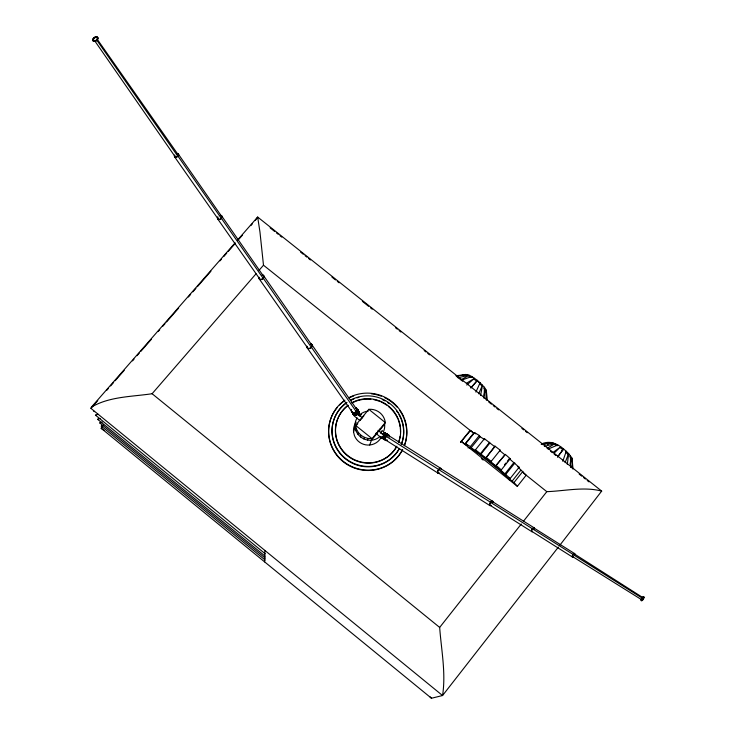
<?xml version="1.0" encoding="UTF-8"?>
<svg xmlns="http://www.w3.org/2000/svg" width="735" height="735" viewBox="0 0 735 735"><rect width="100%" height="100%" fill="white"/><g stroke="black" fill="none" stroke-linecap="round" stroke-linejoin="round"><path stroke-width="1.1" d="M264.637 561.898L264.866 550.423M484.053 398.379L484.466 387.299L477.41 380.381L471.806 376.513L467.249 374.51L455.93 375.723M484.025 395.494L485.137 390.055L483.823 388.089L484.466 387.299L486.395 390.827L486.689 398.682M567.31 464.511L568.633 453.587C561.356 446.411 552.454 439.052 541.52 443.912M485.853 457.942L494.82 446.788L484.438 438.694L475.462 449.829L485.853 457.942L494.931 446.108L500.186 450.178L490.842 461.819L495.721 465.834L505.322 454.405L510.246 458.713L501.288 469.913L500.397 469.922L510.209 478.439L519.121 467.249L509.337 458.732L507.279 461.314M494.82 446.788L494.931 446.108M570.048 464.015L571.646 457.62L568.633 453.587L565.105 462.683M480.58 395.421L482.537 385.057L478.66 393.813M237.396 240.216L257.663 217.046L601.68 491.099L559.813 545.26M381.52 436.618A14.672 14.378 19.1 0 1 354.454 435.671L353.553 431.996L355.547 425.344L368.823 409.331A14.994 14.672 19.1 0 1 385.287 422.561L384.616 424.26A14.911 14.599 19.1 0 1 383.459 431.73M380.124 436.369A14.911 14.599 19.1 0 1 371.451 440.237C364.909 440.816 358.395 436.875 355.951 430.765L356.466 429.093L355.547 425.344L372.048 438.62L369.696 444.997M357.816 434.146L358.34 432.492L356.466 429.093M360.499 436.948L361.041 435.304L358.34 432.492M558.398 547.07L442.553 695.53L90.956 408.394L91.37 407.162L235.145 242.789M363.825 438.979L364.385 437.353L361.041 435.304M562.78 461.295L566.272 451.262L565.638 452.062L567.999 454.386M359.048 415.569A3.133 0.597 39.7 0 0 358.671 414.862L359.36 413.502A3.115 2.508 -34.9 0 0 358.937 411.572L357.596 409.928A3.124 2.508 -34.9 0 1 356.916 414.448A3.124 2.508 -34.9 0 1 352.717 412.978M367.555 440.109L368.134 438.483L372.048 438.62L385.287 422.561L368.823 409.331M359.103 414.209L359.36 413.502A3.115 2.554 -34 0 0 358.919 411.545L358.441 411.141A3.115 2.462 -35.7 0 0 357.789 410.837M93.611 411.095L94.503 411.637M475.903 392.077L480.13 382.696L479.486 383.486L481.894 385.847M265.188 556.22L97.58 419.281L100.107 418.39M265.243 553.822L95.467 415.146L98.04 414.237M265.289 558.159L99.776 422.919L102.128 422.092M359.966 420.549L363.871 415.845M265.188 560.07L101.255 426.098L103.663 425.271M383.156 437.022L381.952 438.29L384.12 435.276L378.02 430.37M461.709 441.478L464.695 444.216L473.625 433.172L470.648 430.434L460.569 442.204L461.13 441.358L517.348 486.349L526.205 475.196L518.533 467.662M354.959 414.834L354.279 416.047L359.635 420.346M360.848 415.11L361.537 413.897L359.792 415.716M468.066 447.964L468.544 447.293A40.554 8.691 38.7 0 1 509.511 480.084M557.709 456.977L563.552 448.947L557.479 456.94M359.92 416.322L360.407 415.688M378.644 431.371C384.681 423.185 372.627 437.959 377.643 432.593M380.675 433.007L382.338 430.692L380.62 432.465M571.472 459.853L572.096 459.053L571.646 457.62L572.455 468.627M571.159 460.753L572.096 459.053L572.997 468.994M429.911 696.734L431.463 698.25L442.553 695.53C446.081 673.113 441.294 649.942 439.668 627.424L521.262 524.027M523.393 521.336L546.803 491.66C564.838 491.026 584.114 486.432 601.68 491.099M547.097 448.322L555.145 443.572L544.313 446.384M554.162 453.063L560.658 446.788L553.161 452.347M510.209 478.439L508.859 478.007L511.973 481.324L520.858 470.161M517.348 486.349L514.031 482.509L522.916 471.337M547.612 444.473L551.259 442.461L550.258 442.819M504.522 464.759L505.9 463.041M504.807 474.001L513.728 462.82M505.937 474.213L514.867 463.013M495.721 465.834L505.322 454.405M480.672 453.412L489.648 442.259M480.846 454.276L489.813 443.131M475.462 449.829L475.903 450.867L471.117 447.799L470.409 446.586L479.376 435.487L474.562 432.676L465.604 443.747L467.194 445.483L464.695 444.216M471.117 447.799L480.065 436.709L479.376 435.487M460.569 442.204L470.069 430.324L469.481 431.197L470.648 430.434M485.137 390.055L485.78 389.265L486.23 399.941M466.762 385.03L474.571 378.268L466.459 383.275M470.933 387.988L477.41 380.381L470.841 387.768M465.126 375.181L465.769 374.4L462.692 375.245M466.606 375.291L467.249 374.51L456.398 376.164M461.02 379.747L469.307 375.236L457.896 377.716M563.083 449.397L561.917 450.803M371.451 440.237L377.689 432.676M379.076 430.995L384.616 424.26M500.186 450.178L499.8 450.647L504.669 454.653M490.842 461.819L491.21 461.369L485.954 457.28M355.951 430.765L355.042 427.035L357.816 423.682M91.37 407.162C109.331 396.441 131.877 396.771 152.108 393.73L256.046 273.797M259.023 270.361L263.488 265.206L259.96 231.994L257.663 217.046L255.33 220.445M104.186 430.489L101.154 428.266L102.661 426.53M90.956 408.394L97.755 400.612M106.823 390.248L108.339 388.521M110.608 385.921L113.631 382.466M115.138 380.739L124.206 370.376M132.52 360.867L134.027 359.139M137.05 355.685L139.319 353.094M140.835 351.367L151.41 339.267M158.209 331.494L159.725 329.758M162.747 326.303L165.017 323.712M166.523 321.985L178.605 308.176M188.38 296.995L190.641 294.413M192.892 291.832L195.905 288.396M197.412 286.678L210.945 271.187M219.976 260.87L221.483 259.152M223.734 256.57L226.748 253.125M228.254 251.407L235.025 243.671M238.783 239.371L242.541 235.071M250.819 225.608L252.325 223.881M381.07 433.292L382.696 434.174L384.286 432.814A3.124 1.69 -57.8 0 1 385.572 433.172L389.146 435.414M382.604 434.045L383.44 433.283M383.725 433.071L384.304 432.823A3.115 1.764 -58.2 0 1 385.627 433.209L385.811 433.668A3.115 1.617 -57.3 0 1 385.847 434.247M547.988 449.122L557.791 444.96L557.158 445.759L554.521 444.363M461.47 380.188L471.806 376.513L471.163 377.303L468.664 376.017M542.301 444.601L552.922 442.718M541.19 444.262L549.128 442.994M509.337 458.732L510.246 458.713M550.625 443.26L552.288 443.517M102.165 426.373L101.255 426.098M100.658 423.195L99.776 422.919M96.45 415.45L95.467 415.146M98.536 419.584L97.58 419.281M364.385 437.353L368.134 438.483M517.762 466.835L519.121 467.249M472.311 377.432L470.152 376.32A5.944 4.226 -66 0 0 470.051 376.752M511.973 481.324L514.031 482.509M465.604 443.747L470.409 446.586M572.666 556.625L641.536 599.65M387.657 434.752L387.079 434.394A2.885 1.608 -60 0 1 387.281 434.826M388.898 435.726L441.184 468.608M441.009 468.82L492.827 501.417M492.615 501.683L534.409 527.987M534.253 528.18L574.733 553.666M382.613 434.054L386.187 436.305M384.919 435.57L384.46 435.276A2.885 1.562 -57.8 0 0 383.376 438.143A2.885 1.562 -57.8 0 0 384.782 439.162M386.316 436.498L438.63 469.463M438.712 469.591L490.557 502.262M490.649 502.409L573.034 554.401M531.975 531.46L572.427 557.011M490.089 505.303L531.846 531.681M438.152 472.89L489.914 505.597M385.783 440.109L438.014 473.12M480.065 436.709L484.861 439.75L484.438 438.694M573.135 554.585L642.142 598.069A1.369 0.524 -57.9 0 0 641.471 599.337M385.811 433.668L385.315 433.016L385.811 433.668A3.124 1.69 -57.8 0 1 385.811 434.229M574.467 554.006L641.94 597.031M473.928 379.058L476.767 381.171M560.024 447.587L562.918 449.746M270.131 227.85L274.605 231.424M276.397 232.848L278.188 234.272M279.98 235.705L281.771 237.129M300.578 252.114L303.261 254.255M305.053 255.679L306.844 257.112M308.636 258.536L310.427 259.96M331.926 277.086L335.5 279.943M337.291 281.367L339.083 282.791M362.373 301.35L368.639 306.339M370.431 307.772L372.222 309.196M395.503 327.746L397.295 329.17M399.087 330.603L400.878 332.027M424.168 350.577L425.96 352.01M427.752 353.434L429.543 354.867M456.481 376.32L462.765 381.327M488.757 402.036L491.439 404.176M493.231 405.601L495.022 407.034M496.814 408.458L498.606 409.882M521.887 428.431L523.678 429.865M525.47 431.289L527.261 432.713M550.543 451.262L552.334 452.696M554.126 454.12L555.917 455.544M579.152 474.057L581.826 476.188M583.618 477.612L585.4 479.036M587.192 480.46L588.974 481.884M263.488 265.206L473.625 433.172M523.531 473.064L546.803 491.66M476.583 451.906L505.009 474.654M481.397 458.631L483.171 460.055M358.092 414.347L362.392 417.811M375.704 433.264L381.952 438.29M152.108 393.73L439.668 627.424M101.154 428.266L431.463 698.25M477.952 381.456L481.609 384.837M496.355 465.604L501.288 469.913M474.562 432.676L475.609 433.834M357.807 410.865A3.115 2.508 -34.9 0 1 358.441 411.141L358.57 411.315M97.433 39.571L177.714 154.056M174.608 156.858L217.973 218.828M217.753 219.002L259.584 278.758M259.29 278.988L307.45 347.738M307.221 347.912L352.102 411.949M177.695 156.059L96.634 39.91M93.961 38.404A2.306 1.47 -34.7 0 0 94.76 40.894A2.306 1.47 -34.7 0 0 97.397 38.055A2.306 1.47 -34.7 0 0 93.961 38.404L94.043 38.514A2.306 1.47 -34.7 0 1 94.484 38.119M93.501 38.091A2.931 1.865 -34.7 0 0 94.521 41.252A2.931 1.865 -34.7 0 0 97.856 37.66A2.931 1.865 -34.7 0 0 93.501 38.091L93.584 38.211A2.931 1.865 -34.7 0 0 94.604 41.371A2.931 1.865 -34.7 0 0 97.939 37.77A2.931 1.865 -34.7 0 0 93.584 38.211M263.277 275.221L311.171 344.182M221.41 215.585L263.038 275.496M178.054 153.679L221.226 215.796M356.438 411.646L358.68 414.871M311.502 347.343L356.153 411.471M357.375 413.125L357.752 413.676M221.437 218.396L263.112 278.234M263.369 278.381L311.309 347.223M178.026 156.243L221.253 218.295M356.199 407.916L357.467 409.744M311.346 343.962L355.951 408.219M94.576 40.618L175.022 156.546M571.012 458.419L569.836 456.554L570.461 455.764L570.562 467.478M572.179 465.356L572.409 468.59M486.395 390.827L487.084 400.547M384.212 439.034A3.124 1.69 -57.8 0 1 382.687 437.941A3.124 1.69 -57.8 0 1 383.863 434.844M384.387 435.166A3.124 1.69 -57.8 0 0 383.211 438.271A3.124 1.69 -57.8 0 0 384.727 439.365A3.124 1.69 -57.8 0 1 383.257 438.299A3.124 1.69 -57.8 0 1 384.433 435.203A3.124 1.617 -58.9 0 1 387.29 434.256A3.124 1.727 -59.6 0 1 387.501 434.725A2.885 1.562 -57.8 0 0 384.286 436.048A2.885 1.562 -57.8 0 0 384.561 439.383M386.013 434.128A2.885 1.488 -59 0 0 384.506 435.313A3.124 1.69 -57.8 0 0 383.312 438.336A3.124 1.69 -57.8 0 0 384.837 439.429M386.472 434.054A2.885 1.488 -59 0 1 387.143 434.431A2.885 1.599 -59.8 0 1 387.336 434.872A2.885 1.599 -59.5 0 0 387.207 434.468A2.885 1.498 -58.8 0 0 384.561 435.34A2.885 1.562 -57.8 0 0 383.477 438.207A2.885 1.562 -57.8 0 0 384.883 439.227M384.837 439.19A2.885 1.562 -57.8 0 1 383.422 438.179A2.885 1.562 -57.8 0 1 384.506 435.313A3.124 1.718 -58.9 0 1 386.702 433.944A3.124 1.718 -58.9 0 1 387.749 435.442M387.354 434.293A3.124 1.727 -59.4 0 1 387.565 434.762M387.271 434.514A2.885 1.589 -59.3 0 1 387.464 434.945M384.662 435.405A2.885 1.516 -58.5 0 1 387.336 434.55M384.589 435.295A3.124 1.645 -58.5 0 1 387.483 434.376M384.772 435.469A2.885 1.534 -58.2 0 1 387.464 434.633M384.993 439.53A3.124 1.69 -57.8 0 1 383.973 436.342A3.124 1.69 -57.8 0 1 387.602 434.449M387.924 435.57A3.124 1.7 -58.2 0 0 386.913 434.063A3.124 1.7 -58.2 0 0 384.717 435.377A3.124 1.69 -57.8 0 0 383.56 438.189A3.124 1.69 -57.8 0 0 384.57 439.659M384.662 439.447A2.885 1.562 -57.8 0 1 383.725 438.088A2.885 1.562 -57.8 0 1 384.818 435.506M387.097 440.247A3.124 1.681 -57.8 0 1 385.021 438.878A3.124 1.681 -57.8 0 1 387.676 435.129A2.885 1.571 -58.3 0 1 387.758 435.653M384.681 439.723A3.124 1.69 -57.8 0 1 383.835 437.325A3.124 1.69 -57.8 0 1 386.334 434.284A3.124 1.69 -57.8 0 1 388.043 435.635M384.763 439.521A2.885 1.562 -57.8 0 1 383.982 437.297A2.885 1.562 -57.8 0 1 386.298 434.486A2.885 1.562 -57.8 0 1 387.878 435.726A2.885 1.562 -58 0 0 387.777 435.138M387.676 435.129A3.124 1.681 -57.8 0 1 389.284 437.16M387.106 439.934A2.72 1.47 -57.8 0 1 385.287 439.107A2.72 1.47 -57.8 0 1 386.95 435.864A2.72 1.47 -57.8 0 1 389.063 436.131M439.319 472.899A2.793 1.415 -57.8 0 1 437.555 471.943A2.793 1.415 -57.8 0 1 439.603 468.572A2.793 1.415 -57.8 0 1 441.358 469.536M438.492 472.972A2.517 1.277 -57.8 0 1 438.519 469.849A2.517 1.277 -57.8 0 1 441.147 469.187M491.072 505.358A2.572 1.222 -57.8 0 1 489.547 504.541A2.572 1.222 -57.8 0 1 491.439 501.426A2.572 1.222 -57.8 0 1 492.964 502.253M490.714 505.294A2.233 1.057 -57.8 0 1 489.822 504.072A2.233 1.057 -57.8 0 1 491.54 501.61A2.233 1.057 -57.8 0 1 492.735 502.409M532.452 531.653A2.278 1.02 -57.8 0 1 531.607 530.449A2.278 1.02 -57.8 0 1 533.353 527.932A2.278 1.02 -57.8 0 1 534.501 528.704M532.517 531.442A2.021 0.91 -57.8 0 1 531.763 530.376A2.021 0.91 -57.8 0 1 533.316 528.134A2.021 0.91 -57.8 0 1 534.336 528.823M573.291 556.781A2.058 0.873 -57.9 0 1 572.216 556.064A2.058 0.873 -57.9 0 1 573.934 553.574A2.058 0.873 -57.9 0 1 574.706 554.732M572.85 556.661A1.608 0.68 -57.9 0 1 572.602 555.541A1.608 0.68 -57.9 0 1 573.842 553.942A1.608 0.68 -57.9 0 1 574.522 554.512M642.675 598.869A1.286 0.496 -57.9 0 0 642.84 598.575A1.369 0.524 -57.9 0 1 642.776 598.924M642.289 599.392A1.286 0.496 -57.9 0 1 642.078 599.576M642.261 597.886A1.369 0.524 -57.9 0 1 642.693 597.555A1.452 0.56 -57.9 0 0 642.261 597.84A1.286 0.496 -57.9 0 1 642.914 597.546M642.353 599.475A1.369 0.524 -57.9 0 1 641.921 599.815M642.978 598.612A1.452 0.56 -57.9 0 1 641.894 599.889M641.416 599.383A1.452 0.56 -57.9 0 1 642.022 598.115A1.286 0.496 -57.9 0 0 641.444 599.484A1.663 0.634 -57.9 0 1 642.84 597.344M643.143 598.639A1.663 0.634 -57.9 0 1 641.508 600.146M358.129 414.081A3.115 2.508 -34.9 0 1 354.619 415.339A3.115 2.508 -34.9 0 1 353.066 412.693M357.642 409.992A3.124 2.508 -34.9 0 1 358.184 413.281A3.124 2.508 -34.9 0 1 354.592 415.027A3.124 2.508 -34.9 0 1 352.818 412.335M357.495 410.167A2.885 2.324 -34.9 0 1 357.991 413.217A2.885 2.324 -34.9 0 1 354.674 414.825A2.885 2.324 -34.9 0 1 353.03 412.335M358.349 411.637A2.885 2.324 -34.9 0 1 355.795 414.724A2.885 2.324 -34.9 0 1 352.938 412.923M357.449 410.102A2.885 2.324 -34.9 0 1 358.221 411.03M352.809 412.739A2.885 2.324 -34.9 0 0 356.695 414.108A2.885 2.324 -34.9 0 0 357.32 409.919A2.885 2.324 -34.9 0 0 356.695 409.606M357.743 410.268A2.885 2.324 -34.9 0 1 356.319 414.228A2.885 2.324 -34.9 0 1 352.763 412.684M356.613 409.487A2.885 2.324 -34.9 0 1 357.201 409.744L357.155 409.68A2.885 2.324 -34.9 0 0 356.567 409.423M356.714 409.285A3.124 2.508 -34.9 0 1 358.202 412.17A3.124 2.508 -34.9 0 1 355.042 414.632A3.124 2.508 -34.9 0 1 352.46 412.611M356.668 409.23A3.124 2.508 -34.9 0 1 358.156 412.105A3.124 2.508 -34.9 0 1 354.996 414.577A3.124 2.508 -34.9 0 1 352.414 412.555M355.565 407.64A3.124 2.517 -34.9 0 1 356.87 410.994A3.124 2.517 -34.9 0 1 352.919 412.914A3.124 2.517 -34.9 0 1 351.624 409.56M355.4 407.98A2.72 2.187 -34.9 0 1 355.915 411.729A2.72 2.187 -34.9 0 1 351.808 411.453M310.776 343.723A2.903 2.251 -34.8 0 1 312.017 346.534A2.903 2.251 -34.8 0 1 308.691 348.611A2.903 2.251 -34.8 0 1 306.872 346.167M310.648 343.962A2.618 2.03 -34.8 0 1 311.842 346.295A2.618 2.03 -34.8 0 1 309.187 348.362A2.618 2.03 -34.8 0 1 307.074 346.745M262.11 274.945A2.793 2.076 -34.8 0 1 264.003 277.205A2.793 2.076 -34.8 0 1 260.888 279.622A2.793 2.076 -34.8 0 1 258.986 277.361M262.57 275.313A2.416 1.801 -34.8 0 1 263.543 277.564A2.416 1.801 -34.8 0 1 260.778 279.3A2.416 1.801 -34.8 0 1 259.326 277.352M220.362 215.364A2.554 1.828 -34.8 0 1 221.979 217.523A2.554 1.828 -34.8 0 1 218.8 219.526A2.554 1.828 -34.8 0 1 217.735 217.018M220.289 215.594A2.269 1.626 -34.8 0 1 221.731 217.514A2.269 1.626 -34.8 0 1 218.911 219.296A2.269 1.626 -34.8 0 1 217.964 217.064M176.519 153.597A2.389 1.645 -34.7 0 1 178.642 155.103A2.389 1.645 -34.7 0 1 175.738 157.327A2.389 1.645 -34.7 0 1 174.627 155.048M176.951 153.909A1.865 1.286 -34.7 0 1 178.146 155.296A1.865 1.286 -34.7 0 1 176.051 156.904A1.865 1.286 -34.7 0 1 174.866 155.517M97.139 39.277A1.507 0.965 -34.7 0 1 96.083 40.645A1.589 1.011 -34.7 0 0 97.204 39.249A1.792 1.148 -34.7 0 1 95.973 40.59A1.681 1.075 -34.7 0 0 97.066 39.322M95.725 40.792A1.507 0.965 -34.7 0 1 94.787 40.774A1.589 1.011 -34.7 0 0 95.725 40.848M97.149 39.442A1.681 1.075 -34.7 0 1 96.037 40.636M95.642 40.802A1.681 1.075 -34.7 0 1 94.585 40.783M95.559 40.765A1.792 1.148 -34.7 0 1 94.76 40.838M97.075 39.194A1.792 1.148 -34.7 0 1 95.89 40.471M97.296 39.175A2.058 1.305 -34.7 0 1 95.945 40.627A2.306 1.47 -34.7 0 0 97.213 39.506M95.467 40.829A2.058 1.305 -34.7 0 1 94.181 40.802M97.02 39.469A2.058 1.305 -34.7 0 1 96.708 39.874M96.313 40.223A2.058 1.305 -34.7 0 1 95.862 40.517M94.907 40.811A2.058 1.305 -34.7 0 1 94.475 40.802M94.199 38.597A2.058 1.305 -34.7 0 1 94.594 38.238M97.479 38.174A2.306 1.47 -34.7 0 1 97.443 39.038M95.375 40.903A2.306 1.47 -34.7 0 1 93.933 40.875M93.621 40.627A2.306 1.47 -34.7 0 1 93.382 39.883M93.474 39.433A2.306 1.47 -34.7 0 1 93.694 38.964M402.495 449.838A39.157 38.367 19.1 0 1 346.369 464.033A39.157 38.367 19.1 0 1 337.319 407.41M339.57 404.948A39.157 38.367 19.1 0 1 344.706 400.621M349.52 397.745A39.157 38.367 19.1 0 1 353.645 395.963M371.432 393.813A39.157 38.367 19.1 0 1 381.318 396.193M384.423 397.525A39.157 38.367 19.1 0 1 396.983 407.015M399.757 410.543A39.157 38.367 19.1 0 1 403.588 417.425M404.011 418.454A39.157 38.367 19.1 0 1 404.296 445.777M402.688 449.443A39.203 38.422 19.1 0 1 342.391 460.606A39.203 38.422 19.1 0 1 344.825 400.162M348.638 397.81A39.203 38.422 19.1 0 1 393.17 402.642A39.203 38.422 19.1 0 1 404.498 445.373M399.252 448.819A35.896 35.17 19.1 0 1 344.155 457.776A35.896 35.17 19.1 0 1 346.764 402.798M351.174 400.162A35.896 35.17 19.1 0 1 353.994 398.894M356.907 397.874A35.896 35.17 19.1 0 1 358.9 397.332M382.246 399.518A35.896 35.17 19.1 0 1 385.021 400.906M387.694 402.532A35.896 35.17 19.1 0 1 389.385 403.736M396.643 411.067A35.896 35.17 19.1 0 1 397.819 412.748M398.903 414.512A35.896 35.17 19.1 0 1 400.75 418.206M401.145 419.152A35.896 35.17 19.1 0 1 401.485 443.958M399.445 448.405A35.941 35.216 19.1 0 1 344.274 457.381A35.941 35.216 19.1 0 1 346.883 402.321M350.384 400.162A35.941 35.216 19.1 0 1 391.608 404.93A35.941 35.216 19.1 0 1 401.218 444.73M396.863 446.182A32.606 31.954 19.1 0 1 353.847 459.807A32.606 31.954 19.1 0 1 338.238 417.7M338.688 416.763A32.606 31.954 19.1 0 1 347.995 405.591M352.423 402.789A32.606 31.954 19.1 0 1 356.282 401.089M357.265 400.75A32.606 31.954 19.1 0 1 370.872 399.27M374.005 399.739A32.606 31.954 19.1 0 1 380.114 401.576M381.079 401.99A32.606 31.954 19.1 0 1 386.619 405.132M388.31 406.4A32.606 31.954 19.1 0 1 397.856 418.867M398.251 419.832A32.606 31.954 19.1 0 1 400.152 426.925M400.29 427.954A32.606 31.954 19.1 0 1 400.483 432.134M400.125 436.305A32.606 31.954 19.1 0 1 398.554 442.378M396.514 446.751A32.643 31.991 19.1 0 1 346.846 454.809A32.643 31.991 19.1 0 1 348.096 405.196M351.606 402.899A32.643 31.991 19.1 0 1 388.898 406.363A32.643 31.991 19.1 0 1 398.719 442.02M353.553 431.996A14.672 14.378 19.1 0 1 356.144 422.202M355.042 427.035A14.911 14.599 19.1 0 1 357.137 417.884M358.891 415.624A14.911 14.599 19.1 0 1 368.244 411.113M643.97 597.004L643.906 596.958A2.37 0.91 -57.9 0 0 641.407 598.924A2.37 0.91 -57.9 0 0 642.197 600.532A2.37 0.91 -57.9 0 0 643.906 596.958M643.612 597.353L643.548 597.307A1.874 0.717 -57.9 0 0 641.572 598.86A1.874 0.717 -57.9 0 0 642.197 600.128A1.874 0.717 -57.9 0 0 643.612 597.353A1.874 0.717 -57.9 0 0 641.637 598.896A1.874 0.717 -57.9 0 0 642.261 600.173A1.874 0.717 -57.9 0 0 643.548 597.307M642.225 599.98A1.663 0.634 -57.9 0 0 643.419 597.472A1.663 0.634 -57.9 0 0 641.664 598.85A1.663 0.634 -57.9 0 0 642.225 599.98M358.331 412.344A3.124 2.508 -34.9 0 0 356.842 409.469A3.124 2.508 -34.9 0 1 358.285 412.289A3.124 2.508 -34.9 0 1 355.124 414.76A3.124 2.508 -34.9 0 1 352.543 412.73A3.124 2.508 -34.9 0 0 355.17 414.816A3.124 2.508 -34.9 0 0 358.331 412.344M356.236 414.108A2.885 2.324 -34.9 0 0 357.66 410.139A2.885 2.324 -34.9 0 1 356.19 414.044A2.885 2.324 -34.9 0 1 352.635 412.5A2.885 2.324 -34.9 0 0 356.236 414.108"/></g></svg>
